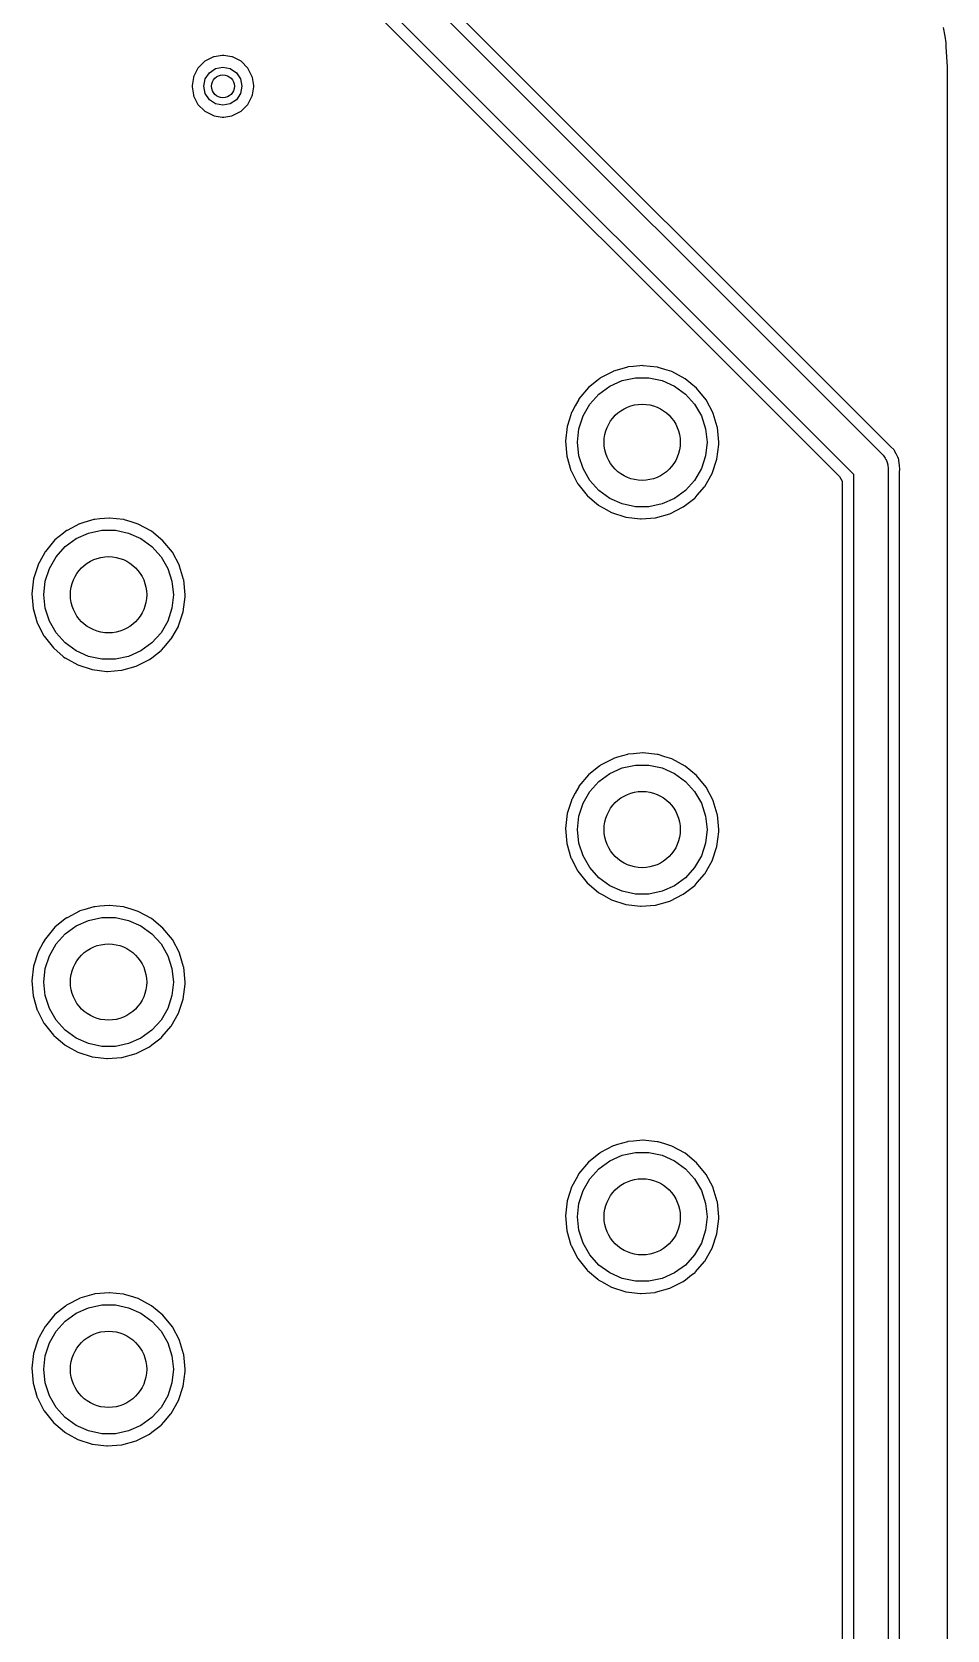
# Model space of a CAD drawing. Extents: x 4.53 to 6.3, y -4.68 to -2.19.
# Drawn here: x 5.827 to 6.299, y -3.484 to -2.659 of the extents above; entities that cross this region are included whole.
import ezdxf

# ---------------------------------------------------------------- set-up
doc = ezdxf.new("R2010")
doc.units = 0
doc.header["$MEASUREMENT"] = 0
doc.layers.add('BLACK', color=7, linetype='CONTINUOUS')

msp = doc.modelspace()

# ---------------------------------------------------------------- linework, layer by layer
at = {"layer": 'BLACK', "linetype": 'CONTINUOUS'}
for p, q in [((5.96099, -2.57248), (6.26611, -2.87759)), ((6.27, -2.87311), (5.96667, -2.56978)), ((6.25098, -2.88753), (5.95106, -2.5876)), ((5.95005, -2.59498), (6.24361, -2.88853)), ((6.29725, -2.65674), (6.29795, -2.6612)), ((6.29795, -2.6612), (6.29848, -2.66451)), ((6.29848, -2.66451), (6.29853, -2.66501)), ((6.29853, -2.66501), (6.29862, -2.66667)), ((5.92026, -2.67182), (5.91581, -2.67409)), ((5.92065, -2.67176), (5.92026, -2.67182)), ((5.92481, -2.6711), (5.92065, -2.67176)), ((5.92065, -2.67176), (5.92065, -2.67176)), ((5.9252, -2.67104), (5.92481, -2.6711)), ((5.92558, -2.6711), (5.9252, -2.67104)), ((5.92974, -2.67176), (5.92558, -2.6711)), ((5.93013, -2.67182), (5.92974, -2.67176)), ((5.92974, -2.67176), (5.92974, -2.67176)), ((5.93458, -2.67409), (5.93013, -2.67182)), ((6.29862, -2.66667), (6.29862, -2.66668)), ((6.29862, -2.66668), (6.29917, -2.67704)), ((5.91001, -2.68207), (5.90995, -2.68246)), ((5.91228, -2.67762), (5.91001, -2.68207)), ((5.91581, -2.67409), (5.91228, -2.67762)), ((5.9161, -2.68324), (5.91824, -2.68005)), ((5.91824, -2.68005), (5.92143, -2.67791)), ((5.92143, -2.67791), (5.9252, -2.67717)), ((5.9252, -2.67717), (5.92896, -2.67791)), ((5.92896, -2.67791), (5.93216, -2.68005)), ((5.93216, -2.68005), (5.93429, -2.68324)), ((5.93811, -2.67762), (5.93458, -2.67409)), ((5.94038, -2.68207), (5.93811, -2.67762)), ((5.94044, -2.68246), (5.94038, -2.68207)), ((6.29917, -2.67704), (6.29917, -2.67729)), ((6.29917, -2.67729), (6.29917, -4.5668)), ((5.90931, -2.68655), (5.90923, -2.68701)), ((5.90923, -2.68701), (5.90929, -2.68739)), ((5.90929, -2.68739), (5.90993, -2.69139)), ((5.90995, -2.68246), (5.90931, -2.68655)), ((5.90995, -2.68246), (5.90995, -2.68246)), ((5.91535, -2.68701), (5.9161, -2.68324)), ((5.9161, -2.69077), (5.91535, -2.68701)), ((5.93429, -2.68324), (5.93504, -2.68701)), ((5.93504, -2.68701), (5.93429, -2.69077)), ((5.94109, -2.68655), (5.94044, -2.68246)), ((5.94044, -2.68246), (5.94044, -2.68246)), ((5.94047, -2.69139), (5.9411, -2.68739)), ((5.94116, -2.68701), (5.94109, -2.68655)), ((5.9411, -2.68739), (5.94116, -2.68701)), ((5.90993, -2.69139), (5.91001, -2.69194)), ((5.91001, -2.69194), (5.91228, -2.69639)), ((5.91228, -2.69639), (5.91581, -2.69992)), ((5.91824, -2.69397), (5.9161, -2.69077)), ((5.92143, -2.6961), (5.91824, -2.69397)), ((5.9252, -2.69685), (5.92143, -2.6961)), ((5.92896, -2.6961), (5.9252, -2.69685)), ((5.93216, -2.69397), (5.92896, -2.6961)), ((5.93429, -2.69077), (5.93216, -2.69397)), ((5.93458, -2.69992), (5.93811, -2.69639)), ((5.93811, -2.69639), (5.94038, -2.69194)), ((5.94038, -2.69194), (5.94047, -2.69139)), ((5.91581, -2.69992), (5.92026, -2.70219)), ((5.92026, -2.70219), (5.92065, -2.70225)), ((5.92065, -2.70225), (5.92065, -2.70225)), ((5.92065, -2.70225), (5.92481, -2.70291)), ((5.92481, -2.70291), (5.9252, -2.70297)), ((5.9252, -2.70297), (5.92558, -2.70291)), ((5.92558, -2.70291), (5.92974, -2.70225)), ((5.92974, -2.70225), (5.93013, -2.70219)), ((5.92974, -2.70225), (5.92974, -2.70225)), ((5.93013, -2.70219), (5.93458, -2.69992)), ((6.11891, -2.83867), (6.11404, -2.84259)), ((6.11987, -2.8379), (6.11891, -2.83867)), ((6.12006, -2.83775), (6.11987, -2.8379)), ((6.11987, -2.8379), (6.11987, -2.8379)), ((6.12027, -2.83763), (6.12006, -2.83775)), ((6.12669, -2.83428), (6.12027, -2.83763)), ((6.12027, -2.83763), (6.12027, -2.83763)), ((6.12691, -2.83417), (6.12669, -2.83428)), ((6.13004, -2.83324), (6.12691, -2.83417)), ((6.13408, -2.83206), (6.13004, -2.83324)), ((6.13139, -2.83904), (6.13823, -2.83758)), ((6.13432, -2.83199), (6.13408, -2.83206)), ((6.13408, -2.83206), (6.13408, -2.83206)), ((6.13456, -2.83196), (6.13432, -2.83199)), ((6.1372, -2.83172), (6.13456, -2.83196)), ((6.13456, -2.83196), (6.13456, -2.83196)), ((6.14201, -2.83129), (6.1372, -2.83172)), ((6.13823, -2.83758), (6.14523, -2.83758)), ((6.14225, -2.83131), (6.14201, -2.83129)), ((6.14945, -2.83207), (6.14225, -2.83131)), ((6.14225, -2.83131), (6.14225, -2.83131)), ((6.14523, -2.83758), (6.15207, -2.83904)), ((6.14969, -2.83209), (6.14945, -2.83207)), ((6.14945, -2.83207), (6.14945, -2.83207)), ((6.14992, -2.83217), (6.14969, -2.83209)), ((6.15338, -2.83324), (6.14992, -2.83217)), ((6.14992, -2.83217), (6.14992, -2.83217)), ((6.15707, -2.83438), (6.15338, -2.83324)), ((6.16387, -2.83805), (6.15707, -2.83438)), ((6.16982, -2.84298), (6.16387, -2.83805)), ((6.11404, -2.84259), (6.10907, -2.8485)), ((6.11466, -2.8512), (6.11934, -2.846)), ((6.11934, -2.846), (6.125, -2.84188)), ((6.125, -2.84188), (6.13139, -2.83904)), ((6.15207, -2.83904), (6.15846, -2.84188)), ((6.15846, -2.84188), (6.16412, -2.846)), ((6.16412, -2.846), (6.16881, -2.8512)), ((6.1747, -2.84896), (6.16982, -2.84298)), ((6.10535, -2.85527), (6.10528, -2.8555)), ((6.10709, -2.85212), (6.10535, -2.85527)), ((6.10896, -2.84872), (6.10709, -2.85212)), ((6.10907, -2.8485), (6.10896, -2.84872)), ((6.10896, -2.84872), (6.10896, -2.84872)), ((6.11116, -2.85725), (6.11466, -2.8512)), ((6.16881, -2.8512), (6.1723, -2.85725)), ((6.17833, -2.85578), (6.1747, -2.84896)), ((6.10302, -2.86264), (6.10216, -2.87031)), ((6.10418, -2.85896), (6.10302, -2.86264)), ((6.10528, -2.8555), (6.10418, -2.85896)), ((6.10528, -2.8555), (6.10528, -2.8555)), ((6.109, -2.86391), (6.11116, -2.85725)), ((6.1723, -2.85725), (6.17447, -2.86391)), ((6.1784, -2.85602), (6.17833, -2.85578)), ((6.18049, -2.86295), (6.1784, -2.85602)), ((6.18056, -2.86318), (6.18049, -2.86295)), ((6.18049, -2.86295), (6.18049, -2.86295)), ((6.18131, -2.87087), (6.18056, -2.86318)), ((6.10216, -2.87031), (6.1028, -2.87801)), ((6.10827, -2.87087), (6.109, -2.86391)), ((6.109, -2.87782), (6.10827, -2.87087)), ((6.17447, -2.86391), (6.1752, -2.87087)), ((6.1752, -2.87087), (6.17447, -2.87782)), ((6.18033, -2.87964), (6.1813, -2.87197)), ((6.1813, -2.87197), (6.18131, -2.87087)), ((6.1028, -2.87801), (6.10493, -2.88544)), ((6.11116, -2.88448), (6.109, -2.87782)), ((6.17447, -2.87782), (6.1723, -2.88448)), ((6.17789, -2.88696), (6.18033, -2.87964)), ((6.26611, -2.87759), (6.26727, -2.87903)), ((6.26727, -2.87903), (6.26752, -2.87969)), ((6.26752, -2.87969), (6.26793, -2.88026)), ((6.27014, -2.87325), (6.27, -2.87311)), ((6.27169, -2.87467), (6.27014, -2.87325)), ((6.27181, -2.8749), (6.27169, -2.87467)), ((6.27182, -2.87491), (6.27181, -2.8749)), ((6.27182, -2.87492), (6.27182, -2.87491)), ((6.27189, -2.875), (6.27182, -2.87492)), ((6.27182, -2.87492), (6.27182, -2.87492)), ((6.27196, -2.87507), (6.27189, -2.875)), ((6.2721, -2.87524), (6.27196, -2.87507)), ((6.27224, -2.87552), (6.2721, -2.87524)), ((6.27297, -2.87704), (6.27224, -2.87552)), ((6.27224, -2.87552), (6.27224, -2.87552)), ((6.27307, -2.87725), (6.27297, -2.87704)), ((6.27383, -2.87864), (6.27307, -2.87725)), ((6.27402, -2.879), (6.27383, -2.87864)), ((6.27383, -2.87864), (6.27383, -2.87864)), ((6.27408, -2.87936), (6.27402, -2.879)), ((6.27424, -2.87968), (6.27408, -2.87936)), ((6.27428, -2.88008), (6.27424, -2.87968)), ((6.27447, -2.88166), (6.27428, -2.88008)), ((6.10493, -2.88544), (6.10504, -2.88565)), ((6.10504, -2.88565), (6.10835, -2.89209)), ((6.11466, -2.89054), (6.11116, -2.88448)), ((6.1723, -2.88448), (6.16881, -2.89054)), ((6.17408, -2.89368), (6.17789, -2.88696)), ((6.25098, -3.78525), (6.25098, -2.88753)), ((6.26793, -2.88026), (6.26818, -2.88139)), ((6.26818, -2.88139), (6.26859, -2.88247)), ((6.26859, -2.88247), (6.26856, -2.88317)), ((6.26856, -2.88317), (6.2687, -2.88386)), ((6.2687, -2.88386), (6.2687, -3.78525)), ((6.2745, -2.88189), (6.27447, -2.88166)), ((6.27463, -2.88263), (6.2745, -2.88189)), ((6.27463, -2.88283), (6.27463, -2.88263)), ((6.27464, -2.88304), (6.27463, -2.88283)), ((6.27463, -2.88596), (6.27472, -2.88505)), ((6.27463, -3.78262), (6.27463, -2.88596)), ((6.27465, -2.88304), (6.27464, -2.88304)), ((6.27466, -2.88327), (6.27465, -2.88304)), ((6.27481, -2.88456), (6.27466, -2.88327)), ((6.27472, -2.88505), (6.27473, -2.88496)), ((6.27473, -2.88496), (6.27481, -2.88456)), ((6.10835, -2.89209), (6.10835, -2.89209)), ((6.10835, -2.89209), (6.10846, -2.89231)), ((6.10846, -2.89231), (6.11326, -2.89836)), ((6.11934, -2.89574), (6.11466, -2.89054)), ((6.125, -2.89985), (6.11934, -2.89574)), ((6.16412, -2.89574), (6.15846, -2.89985)), ((6.16881, -2.89054), (6.16412, -2.89574)), ((6.1702, -2.89817), (6.17392, -2.89387)), ((6.17392, -2.89387), (6.17408, -2.89368)), ((6.17392, -2.89387), (6.17392, -2.89387)), ((6.24361, -2.88853), (6.24495, -2.89098)), ((6.24495, -2.89098), (6.24506, -2.89204)), ((6.24506, -2.89204), (6.24506, -3.78262)), ((6.11326, -2.89836), (6.11345, -2.89852)), ((6.11345, -2.89852), (6.11345, -2.89852)), ((6.11345, -2.89852), (6.11816, -2.90253)), ((6.11816, -2.90253), (6.11914, -2.90337)), ((6.11914, -2.90337), (6.11935, -2.90349)), ((6.11935, -2.90349), (6.11936, -2.90349)), ((6.11936, -2.90349), (6.12193, -2.90493)), ((6.12193, -2.90493), (6.12589, -2.90714)), ((6.13139, -2.90269), (6.125, -2.89985)), ((6.13823, -2.90415), (6.13139, -2.90269)), ((6.14523, -2.90415), (6.13823, -2.90415)), ((6.15207, -2.90269), (6.14523, -2.90415)), ((6.15846, -2.89985), (6.15207, -2.90269)), ((6.15605, -2.90777), (6.16294, -2.90428)), ((6.16294, -2.90428), (6.16411, -2.90337)), ((6.16411, -2.90337), (6.16884, -2.89968)), ((6.16884, -2.89968), (6.16903, -2.89953)), ((6.16903, -2.89953), (6.1702, -2.89817)), ((5.8511, -2.91302), (5.84468, -2.91637)), ((5.85131, -2.91291), (5.8511, -2.91302)), ((5.85341, -2.91229), (5.85131, -2.91291)), ((5.85849, -2.9108), (5.85341, -2.91229)), ((5.85873, -2.91073), (5.85849, -2.9108)), ((5.85849, -2.9108), (5.85849, -2.9108)), ((5.85897, -2.91071), (5.85873, -2.91073)), ((5.86159, -2.91047), (5.85897, -2.91071)), ((5.85897, -2.91071), (5.85897, -2.91071)), ((5.86642, -2.91003), (5.86159, -2.91047)), ((5.86666, -2.91005), (5.86642, -2.91003)), ((5.87386, -2.91081), (5.86666, -2.91005)), ((5.86666, -2.91005), (5.86666, -2.91005)), ((5.8741, -2.91083), (5.87386, -2.91081)), ((5.87386, -2.91081), (5.87386, -2.91081)), ((5.87433, -2.91091), (5.8741, -2.91083)), ((5.87779, -2.91198), (5.87433, -2.91091)), ((5.87433, -2.91091), (5.87433, -2.91091)), ((5.88148, -2.91312), (5.87779, -2.91198)), ((5.88827, -2.91679), (5.88148, -2.91312)), ((6.12589, -2.90714), (6.13323, -2.90952)), ((6.13323, -2.90952), (6.1409, -2.91044)), ((6.1409, -2.91044), (6.14114, -2.91042)), ((6.14114, -2.91042), (6.14836, -2.90986)), ((6.14114, -2.91042), (6.14114, -2.91042)), ((6.14836, -2.90986), (6.14861, -2.90985)), ((6.14836, -2.90986), (6.14836, -2.90986)), ((6.14861, -2.90985), (6.15605, -2.90777)), ((5.83845, -2.92133), (5.83348, -2.92724)), ((5.84293, -2.91773), (5.83845, -2.92133)), ((5.84428, -2.91664), (5.84293, -2.91773)), ((5.84375, -2.92474), (5.84941, -2.92063)), ((5.84447, -2.91649), (5.84428, -2.91664)), ((5.84428, -2.91664), (5.84428, -2.91664)), ((5.84468, -2.91637), (5.84447, -2.91649)), ((5.84468, -2.91637), (5.84468, -2.91637)), ((5.84941, -2.92063), (5.8558, -2.91778)), ((5.8558, -2.91778), (5.86264, -2.91633)), ((5.86264, -2.91633), (5.86964, -2.91633)), ((5.86964, -2.91633), (5.87648, -2.91778)), ((5.87648, -2.91778), (5.88287, -2.92063)), ((5.88287, -2.92063), (5.88853, -2.92474)), ((5.89423, -2.92172), (5.88827, -2.91679)), ((5.83337, -2.92746), (5.8304, -2.93286)), ((5.83348, -2.92724), (5.83337, -2.92746)), ((5.83337, -2.92746), (5.83337, -2.92746)), ((5.83907, -2.92994), (5.84375, -2.92474)), ((5.88853, -2.92474), (5.89322, -2.92994)), ((5.89911, -2.9277), (5.89423, -2.92172)), ((5.90274, -2.93452), (5.89911, -2.9277)), ((5.82859, -2.9377), (5.82743, -2.94138)), ((5.82969, -2.93424), (5.82859, -2.9377)), ((5.82976, -2.93401), (5.82969, -2.93424)), ((5.82969, -2.93424), (5.82969, -2.93424)), ((5.8304, -2.93286), (5.82976, -2.93401)), ((5.83341, -2.94265), (5.83557, -2.936)), ((5.83557, -2.936), (5.83907, -2.92994)), ((5.89322, -2.92994), (5.89671, -2.936)), ((5.89671, -2.936), (5.89887, -2.94265)), ((5.90281, -2.93476), (5.90274, -2.93452)), ((5.9049, -2.94169), (5.90281, -2.93476)), ((5.82743, -2.94138), (5.82657, -2.94905)), ((5.83268, -2.94961), (5.83341, -2.94265)), ((5.89887, -2.94265), (5.89961, -2.94961)), ((5.90497, -2.94192), (5.9049, -2.94169)), ((5.9049, -2.94169), (5.9049, -2.94169)), ((5.90572, -2.94961), (5.90497, -2.94192)), ((5.82657, -2.94905), (5.82721, -2.95675)), ((5.83341, -2.95656), (5.83268, -2.94961)), ((5.89961, -2.94961), (5.89887, -2.95656)), ((5.90474, -2.95838), (5.90571, -2.95071)), ((5.90571, -2.95071), (5.90572, -2.94961)), ((5.82721, -2.95675), (5.82934, -2.96418)), ((5.83557, -2.96322), (5.83341, -2.95656)), ((5.89887, -2.95656), (5.89671, -2.96322)), ((5.9023, -2.96571), (5.90474, -2.95838)), ((5.82934, -2.96418), (5.82945, -2.96439)), ((5.82945, -2.96439), (5.83276, -2.97083)), ((5.83276, -2.97083), (5.83276, -2.97083)), ((5.83276, -2.97083), (5.83287, -2.97105)), ((5.83907, -2.96928), (5.83557, -2.96322)), ((5.84375, -2.97448), (5.83907, -2.96928)), ((5.89322, -2.96928), (5.88853, -2.97448)), ((5.89671, -2.96322), (5.89322, -2.96928)), ((5.89879, -2.97189), (5.90218, -2.96592)), ((5.90218, -2.96592), (5.9023, -2.96571)), ((5.83287, -2.97105), (5.83767, -2.9771)), ((5.83767, -2.9771), (5.83785, -2.97726)), ((5.83785, -2.97726), (5.83785, -2.97726)), ((5.83785, -2.97726), (5.84277, -2.98144)), ((5.84941, -2.97859), (5.84375, -2.97448)), ((5.8558, -2.98143), (5.84941, -2.97859)), ((5.88287, -2.97859), (5.87648, -2.98143)), ((5.88853, -2.97448), (5.88287, -2.97859)), ((5.88852, -2.98211), (5.89325, -2.97842)), ((5.89325, -2.97842), (5.89344, -2.97827)), ((5.89344, -2.97827), (5.89461, -2.97691)), ((5.89461, -2.97691), (5.89833, -2.97261)), ((5.89833, -2.97261), (5.89848, -2.97242)), ((5.89833, -2.97261), (5.89833, -2.97261)), ((5.89848, -2.97242), (5.89879, -2.97189)), ((5.84277, -2.98144), (5.84355, -2.98211)), ((5.84355, -2.98211), (5.84376, -2.98223)), ((5.84376, -2.98223), (5.84376, -2.98223)), ((5.84376, -2.98223), (5.84519, -2.98303)), ((5.84519, -2.98303), (5.8503, -2.98588)), ((5.8503, -2.98588), (5.85764, -2.98826)), ((5.86264, -2.98289), (5.8558, -2.98143)), ((5.86964, -2.98289), (5.86264, -2.98289)), ((5.87648, -2.98143), (5.86964, -2.98289)), ((5.87301, -2.98859), (5.88045, -2.98651)), ((5.88045, -2.98651), (5.88735, -2.98303)), ((5.88735, -2.98303), (5.88852, -2.98211)), ((5.85764, -2.98826), (5.86531, -2.98918)), ((5.86531, -2.98918), (5.86555, -2.98916)), ((5.86555, -2.98916), (5.87277, -2.9886)), ((5.86555, -2.98916), (5.86555, -2.98916)), ((5.87277, -2.9886), (5.87301, -2.98859)), ((5.87277, -2.9886), (5.87277, -2.9886)), ((6.12669, -3.03428), (6.12027, -3.03763)), ((6.12691, -3.03417), (6.12669, -3.03428)), ((6.12901, -3.03355), (6.12691, -3.03417)), ((6.13408, -3.03206), (6.12901, -3.03355)), ((6.13432, -3.03199), (6.13408, -3.03206)), ((6.13408, -3.03206), (6.13408, -3.03206)), ((6.13456, -3.03196), (6.13432, -3.03199)), ((6.13718, -3.03173), (6.13456, -3.03196)), ((6.13456, -3.03196), (6.13456, -3.03196)), ((6.14201, -3.03129), (6.13718, -3.03173)), ((6.14225, -3.03131), (6.14201, -3.03129)), ((6.14945, -3.03207), (6.14225, -3.03131)), ((6.14225, -3.03131), (6.14225, -3.03131)), ((6.14969, -3.03209), (6.14945, -3.03207)), ((6.14945, -3.03207), (6.14945, -3.03207)), ((6.14992, -3.03217), (6.14969, -3.03209)), ((6.15338, -3.03324), (6.14992, -3.03217)), ((6.14992, -3.03217), (6.14992, -3.03217)), ((6.15707, -3.03438), (6.15338, -3.03324)), ((6.16387, -3.03805), (6.15707, -3.03438)), ((6.11404, -3.04259), (6.10907, -3.0485)), ((6.11852, -3.03899), (6.11404, -3.04259)), ((6.11987, -3.0379), (6.11852, -3.03899)), ((6.11934, -3.046), (6.125, -3.04188)), ((6.12006, -3.03775), (6.11987, -3.0379)), ((6.11987, -3.0379), (6.11987, -3.0379)), ((6.12027, -3.03763), (6.12006, -3.03775)), ((6.12027, -3.03763), (6.12027, -3.03763)), ((6.125, -3.04188), (6.13139, -3.03904)), ((6.13139, -3.03904), (6.13823, -3.03758)), ((6.13823, -3.03758), (6.14523, -3.03758)), ((6.14523, -3.03758), (6.15207, -3.03904)), ((6.15207, -3.03904), (6.15846, -3.04188)), ((6.15846, -3.04188), (6.16412, -3.046)), ((6.16982, -3.04298), (6.16387, -3.03805)), ((6.1747, -3.04896), (6.16982, -3.04298)), ((6.10708, -3.05213), (6.10535, -3.05527)), ((6.10896, -3.04872), (6.10708, -3.05213)), ((6.10907, -3.0485), (6.10896, -3.04872)), ((6.10896, -3.04872), (6.10896, -3.04872)), ((6.11116, -3.05725), (6.11466, -3.0512)), ((6.11466, -3.0512), (6.11934, -3.046)), ((6.16412, -3.046), (6.16881, -3.0512)), ((6.16881, -3.0512), (6.1723, -3.05725)), ((6.17833, -3.05578), (6.1747, -3.04896)), ((6.10519, -3.05578), (6.10302, -3.06264)), ((6.10528, -3.0555), (6.10519, -3.05578)), ((6.10535, -3.05527), (6.10528, -3.0555)), ((6.10528, -3.0555), (6.10528, -3.0555)), ((6.109, -3.06391), (6.11116, -3.05725)), ((6.1723, -3.05725), (6.17447, -3.06391)), ((6.1784, -3.05602), (6.17833, -3.05578)), ((6.18049, -3.06295), (6.1784, -3.05602)), ((6.10302, -3.06264), (6.10216, -3.07031)), ((6.10827, -3.07087), (6.109, -3.06391)), ((6.17447, -3.06391), (6.1752, -3.07087)), ((6.18056, -3.06318), (6.18049, -3.06295)), ((6.18049, -3.06295), (6.18049, -3.06295)), ((6.18131, -3.07087), (6.18056, -3.06318)), ((6.10216, -3.07031), (6.1028, -3.07801)), ((6.1028, -3.07801), (6.10493, -3.08544)), ((6.109, -3.07782), (6.10827, -3.07087)), ((6.11116, -3.08448), (6.109, -3.07782)), ((6.17447, -3.07782), (6.1723, -3.08448)), ((6.1752, -3.07087), (6.17447, -3.07782)), ((6.18033, -3.07964), (6.1813, -3.07197)), ((6.1813, -3.07197), (6.18131, -3.07087)), ((6.10493, -3.08544), (6.10504, -3.08565)), ((6.10504, -3.08565), (6.10835, -3.09209)), ((6.11466, -3.09054), (6.11116, -3.08448)), ((6.1723, -3.08448), (6.16881, -3.09054)), ((6.17789, -3.08696), (6.18033, -3.07964)), ((6.10835, -3.09209), (6.10835, -3.09209)), ((6.10835, -3.09209), (6.10846, -3.09231)), ((6.10846, -3.09231), (6.11326, -3.09836)), ((6.11934, -3.09574), (6.11466, -3.09054)), ((6.16881, -3.09054), (6.16412, -3.09574)), ((6.1702, -3.09817), (6.17392, -3.09387)), ((6.17392, -3.09387), (6.17408, -3.09368)), ((6.17392, -3.09387), (6.17392, -3.09387)), ((6.17408, -3.09368), (6.17789, -3.08696)), ((6.11326, -3.09836), (6.11914, -3.10337)), ((6.125, -3.09985), (6.11934, -3.09574)), ((6.13139, -3.10269), (6.125, -3.09985)), ((6.13823, -3.10415), (6.13139, -3.10269)), ((6.15207, -3.10269), (6.14523, -3.10415)), ((6.15846, -3.09985), (6.15207, -3.10269)), ((6.16412, -3.09574), (6.15846, -3.09985)), ((6.16411, -3.10337), (6.16884, -3.09968)), ((6.16884, -3.09968), (6.16903, -3.09953)), ((6.16903, -3.09953), (6.1702, -3.09817)), ((5.85849, -3.1108), (5.85341, -3.11229)), ((5.85873, -3.11073), (5.85849, -3.1108)), ((5.85849, -3.1108), (5.85849, -3.1108)), ((5.85897, -3.1107), (5.85873, -3.11073)), ((5.86159, -3.11047), (5.85897, -3.1107)), ((5.85897, -3.1107), (5.85897, -3.1107)), ((5.86642, -3.11003), (5.86159, -3.11047)), ((5.86666, -3.11005), (5.86642, -3.11003)), ((5.87386, -3.11081), (5.86666, -3.11005)), ((5.86666, -3.11005), (5.86666, -3.11005)), ((5.8741, -3.11083), (5.87386, -3.11081)), ((5.87386, -3.11081), (5.87386, -3.11081)), ((5.87433, -3.11091), (5.8741, -3.11083)), ((5.87779, -3.11198), (5.87433, -3.11091)), ((5.87433, -3.11091), (5.87433, -3.11091)), ((6.11914, -3.10337), (6.11935, -3.10349)), ((6.11935, -3.10349), (6.11936, -3.10349)), ((6.11936, -3.10349), (6.12078, -3.10428)), ((6.12078, -3.10428), (6.12589, -3.10714)), ((6.12589, -3.10714), (6.13323, -3.10952)), ((6.13323, -3.10952), (6.1409, -3.11044)), ((6.14523, -3.10415), (6.13823, -3.10415)), ((6.1409, -3.11044), (6.14114, -3.11042)), ((6.14114, -3.11042), (6.14836, -3.10986)), ((6.14114, -3.11042), (6.14114, -3.11042)), ((6.14836, -3.10986), (6.14861, -3.10985)), ((6.14836, -3.10986), (6.14836, -3.10986)), ((6.14861, -3.10985), (6.15605, -3.10777)), ((6.15605, -3.10777), (6.16294, -3.10428)), ((6.16294, -3.10428), (6.16411, -3.10337)), ((5.84293, -3.11773), (5.83845, -3.12133)), ((5.84428, -3.11664), (5.84293, -3.11773)), ((5.84447, -3.11649), (5.84428, -3.11664)), ((5.84428, -3.11664), (5.84428, -3.11664)), ((5.84468, -3.11637), (5.84447, -3.11649)), ((5.8511, -3.11302), (5.84468, -3.11637)), ((5.84468, -3.11637), (5.84468, -3.11637)), ((5.84941, -3.12063), (5.8558, -3.11778)), ((5.85131, -3.11291), (5.8511, -3.11302)), ((5.85341, -3.11229), (5.85131, -3.11291)), ((5.8558, -3.11778), (5.86264, -3.11633)), ((5.86264, -3.11633), (5.86964, -3.11633)), ((5.86964, -3.11633), (5.87648, -3.11778)), ((5.87648, -3.11778), (5.88287, -3.12063)), ((5.88148, -3.11312), (5.87779, -3.11198)), ((5.88827, -3.11679), (5.88148, -3.11312)), ((5.89423, -3.12172), (5.88827, -3.11679)), ((5.83337, -3.12746), (5.83238, -3.12925)), ((5.83348, -3.12724), (5.83337, -3.12746)), ((5.83337, -3.12746), (5.83337, -3.12746)), ((5.83845, -3.12133), (5.83348, -3.12724)), ((5.83907, -3.12994), (5.84375, -3.12474)), ((5.84375, -3.12474), (5.84941, -3.12063)), ((5.88287, -3.12063), (5.88853, -3.12474)), ((5.88853, -3.12474), (5.89322, -3.12994)), ((5.89911, -3.1277), (5.89423, -3.12172)), ((5.90274, -3.13452), (5.89911, -3.1277)), ((5.82976, -3.13401), (5.82743, -3.14138)), ((5.83238, -3.12925), (5.82976, -3.13401)), ((5.83341, -3.14265), (5.83557, -3.136)), ((5.83557, -3.136), (5.83907, -3.12994)), ((5.89322, -3.12994), (5.89671, -3.136)), ((5.89671, -3.136), (5.89887, -3.14265)), ((5.90281, -3.13476), (5.90274, -3.13452)), ((5.9049, -3.14169), (5.90281, -3.13476)), ((5.82743, -3.14138), (5.82657, -3.14905)), ((5.83268, -3.14961), (5.83341, -3.14265)), ((5.89887, -3.14265), (5.89961, -3.14961)), ((5.90497, -3.14192), (5.9049, -3.14169)), ((5.9049, -3.14169), (5.9049, -3.14169)), ((5.90572, -3.14961), (5.90497, -3.14192)), ((5.82657, -3.14905), (5.82721, -3.15675)), ((5.83341, -3.15656), (5.83268, -3.14961)), ((5.89961, -3.14961), (5.89887, -3.15656)), ((5.90474, -3.15838), (5.90571, -3.15071)), ((5.90571, -3.15071), (5.90572, -3.14961)), ((5.82721, -3.15675), (5.82934, -3.16418)), ((5.83557, -3.16322), (5.83341, -3.15656)), ((5.89887, -3.15656), (5.89671, -3.16322)), ((5.9023, -3.16571), (5.90474, -3.15838)), ((5.82934, -3.16418), (5.82945, -3.16439)), ((5.82945, -3.16439), (5.83276, -3.17083)), ((5.83907, -3.16928), (5.83557, -3.16322)), ((5.89671, -3.16322), (5.89322, -3.16928)), ((5.89848, -3.17242), (5.9023, -3.16571)), ((5.83276, -3.17083), (5.83276, -3.17083)), ((5.83276, -3.17083), (5.83287, -3.17105)), ((5.83287, -3.17105), (5.83767, -3.1771)), ((5.83767, -3.1771), (5.83785, -3.17726)), ((5.83785, -3.17726), (5.83785, -3.17726)), ((5.83785, -3.17726), (5.83907, -3.17829)), ((5.84375, -3.17448), (5.83907, -3.16928)), ((5.84941, -3.17859), (5.84375, -3.17448)), ((5.88853, -3.17448), (5.88287, -3.17859)), ((5.89322, -3.16928), (5.88853, -3.17448)), ((5.89383, -3.17782), (5.89833, -3.17261)), ((5.89833, -3.17261), (5.89848, -3.17242)), ((5.89833, -3.17261), (5.89833, -3.17261)), ((5.83907, -3.17829), (5.84355, -3.18211)), ((5.84355, -3.18211), (5.84376, -3.18223)), ((5.84376, -3.18223), (5.84376, -3.18223)), ((5.84376, -3.18223), (5.84519, -3.18303)), ((5.84519, -3.18303), (5.8503, -3.18588)), ((5.8558, -3.18143), (5.84941, -3.17859)), ((5.86264, -3.18289), (5.8558, -3.18143)), ((5.86964, -3.18289), (5.86264, -3.18289)), ((5.87648, -3.18143), (5.86964, -3.18289)), ((5.88287, -3.17859), (5.87648, -3.18143)), ((5.88045, -3.18651), (5.88735, -3.18303)), ((5.88735, -3.18303), (5.88852, -3.18211)), ((5.88852, -3.18211), (5.89325, -3.17842)), ((5.89325, -3.17842), (5.89344, -3.17827)), ((5.89344, -3.17827), (5.89383, -3.17782)), ((5.8503, -3.18588), (5.85764, -3.18826)), ((5.85764, -3.18826), (5.86531, -3.18918)), ((5.86531, -3.18918), (5.86555, -3.18916)), ((5.86555, -3.18916), (5.87277, -3.1886)), ((5.86555, -3.18916), (5.86555, -3.18916)), ((5.87277, -3.1886), (5.87301, -3.18859)), ((5.87277, -3.1886), (5.87277, -3.1886)), ((5.87301, -3.18859), (5.88045, -3.18651)), ((6.12669, -3.23428), (6.12027, -3.23763)), ((6.12691, -3.23417), (6.12669, -3.23428)), ((6.12901, -3.23355), (6.12691, -3.23417)), ((6.13408, -3.23206), (6.12901, -3.23355)), ((6.13432, -3.23199), (6.13408, -3.23206)), ((6.13408, -3.23206), (6.13408, -3.23206)), ((6.13456, -3.23196), (6.13432, -3.23199)), ((6.13718, -3.23173), (6.13456, -3.23196)), ((6.13456, -3.23196), (6.13456, -3.23196)), ((6.14201, -3.23129), (6.13718, -3.23173)), ((6.14225, -3.23131), (6.14201, -3.23129)), ((6.14945, -3.23207), (6.14225, -3.23131)), ((6.14225, -3.23131), (6.14225, -3.23131)), ((6.14969, -3.23209), (6.14945, -3.23207)), ((6.14945, -3.23207), (6.14945, -3.23207)), ((6.14992, -3.23217), (6.14969, -3.23209)), ((6.15338, -3.23324), (6.14992, -3.23217)), ((6.14992, -3.23217), (6.14992, -3.23217)), ((6.15707, -3.23438), (6.15338, -3.23324)), ((6.16387, -3.23805), (6.15707, -3.23438)), ((6.11404, -3.24259), (6.10907, -3.2485)), ((6.11852, -3.23899), (6.11404, -3.24259)), ((6.11987, -3.2379), (6.11852, -3.23899)), ((6.11934, -3.246), (6.125, -3.24188)), ((6.12006, -3.23775), (6.11987, -3.2379)), ((6.11987, -3.2379), (6.11987, -3.2379)), ((6.12027, -3.23763), (6.12006, -3.23775)), ((6.12027, -3.23763), (6.12027, -3.23763)), ((6.125, -3.24188), (6.13139, -3.23904)), ((6.13139, -3.23904), (6.13823, -3.23758)), ((6.13823, -3.23758), (6.14523, -3.23758)), ((6.14523, -3.23758), (6.15207, -3.23904)), ((6.15207, -3.23904), (6.15846, -3.24188)), ((6.15846, -3.24188), (6.16412, -3.246)), ((6.16982, -3.24298), (6.16387, -3.23805)), ((6.1747, -3.24896), (6.16982, -3.24298)), ((6.10756, -3.25125), (6.10535, -3.25527)), ((6.10896, -3.24872), (6.10756, -3.25125)), ((6.10907, -3.2485), (6.10896, -3.24872)), ((6.10896, -3.24872), (6.10896, -3.24872)), ((6.11116, -3.25725), (6.11466, -3.2512)), ((6.11466, -3.2512), (6.11934, -3.246)), ((6.16412, -3.246), (6.16881, -3.2512)), ((6.16881, -3.2512), (6.1723, -3.25725)), ((6.17833, -3.25578), (6.1747, -3.24896)), ((6.10441, -3.25823), (6.10302, -3.26264)), ((6.10528, -3.2555), (6.10441, -3.25823)), ((6.10535, -3.25527), (6.10528, -3.2555)), ((6.10528, -3.2555), (6.10528, -3.2555)), ((6.109, -3.26391), (6.11116, -3.25725)), ((6.1723, -3.25725), (6.17447, -3.26391)), ((6.1784, -3.25602), (6.17833, -3.25578)), ((6.18049, -3.26295), (6.1784, -3.25602)), ((6.10302, -3.26264), (6.10216, -3.27031)), ((6.10827, -3.27087), (6.109, -3.26391)), ((6.17447, -3.26391), (6.1752, -3.27087)), ((6.18056, -3.26318), (6.18049, -3.26295)), ((6.18049, -3.26295), (6.18049, -3.26295)), ((6.18131, -3.27087), (6.18056, -3.26318)), ((6.10216, -3.27031), (6.1028, -3.27801)), ((6.109, -3.27782), (6.10827, -3.27087)), ((6.1752, -3.27087), (6.17447, -3.27782)), ((6.18033, -3.27964), (6.1813, -3.27197)), ((6.1813, -3.27197), (6.18131, -3.27087)), ((6.1028, -3.27801), (6.10493, -3.28544)), ((6.11116, -3.28448), (6.109, -3.27782)), ((6.11466, -3.29054), (6.11116, -3.28448)), ((6.1723, -3.28448), (6.16881, -3.29054)), ((6.17447, -3.27782), (6.1723, -3.28448)), ((6.17789, -3.28696), (6.18033, -3.27964)), ((6.10493, -3.28544), (6.10504, -3.28565)), ((6.10504, -3.28565), (6.10835, -3.29209)), ((6.10835, -3.29209), (6.10835, -3.29209)), ((6.10835, -3.29209), (6.10846, -3.29231)), ((6.10846, -3.29231), (6.11326, -3.29836)), ((6.11934, -3.29574), (6.11466, -3.29054)), ((6.16881, -3.29054), (6.16412, -3.29574)), ((6.17408, -3.29368), (6.17789, -3.28696)), ((6.11326, -3.29836), (6.11345, -3.29852)), ((6.11345, -3.29852), (6.11345, -3.29852)), ((6.11345, -3.29852), (6.11878, -3.30306)), ((6.125, -3.29985), (6.11934, -3.29574)), ((6.13139, -3.30269), (6.125, -3.29985)), ((6.15846, -3.29985), (6.15207, -3.30269)), ((6.16412, -3.29574), (6.15846, -3.29985)), ((6.16411, -3.30337), (6.16727, -3.3009)), ((6.16727, -3.3009), (6.16903, -3.29953)), ((6.16903, -3.29953), (6.16919, -3.29934)), ((6.16919, -3.29934), (6.17392, -3.29387)), ((6.17392, -3.29387), (6.17408, -3.29368)), ((6.17392, -3.29387), (6.17392, -3.29387)), ((6.11878, -3.30306), (6.11914, -3.30337)), ((6.11914, -3.30337), (6.11935, -3.30349)), ((6.11935, -3.30349), (6.11936, -3.30349)), ((6.11936, -3.30349), (6.12078, -3.30428)), ((6.12078, -3.30428), (6.12589, -3.30714)), ((6.12589, -3.30714), (6.13323, -3.30952)), ((6.13823, -3.30415), (6.13139, -3.30269)), ((6.14523, -3.30415), (6.13823, -3.30415)), ((6.15207, -3.30269), (6.14523, -3.30415)), ((6.14861, -3.30985), (6.15605, -3.30777)), ((6.15605, -3.30777), (6.16294, -3.30428)), ((6.16294, -3.30428), (6.16411, -3.30337)), ((5.84388, -3.31696), (5.83845, -3.32133)), ((5.84428, -3.31664), (5.84388, -3.31696)), ((5.84447, -3.31649), (5.84428, -3.31664)), ((5.84428, -3.31664), (5.84428, -3.31664)), ((5.84468, -3.31637), (5.84447, -3.31649)), ((5.8511, -3.31302), (5.84468, -3.31637)), ((5.84468, -3.31637), (5.84468, -3.31637)), ((5.85131, -3.31291), (5.8511, -3.31302)), ((5.85488, -3.31186), (5.85131, -3.31291)), ((5.85849, -3.3108), (5.85488, -3.31186)), ((5.8558, -3.31778), (5.86264, -3.31633)), ((5.85873, -3.31073), (5.85849, -3.3108)), ((5.85849, -3.3108), (5.85849, -3.3108)), ((5.85897, -3.31071), (5.85873, -3.31073)), ((5.86159, -3.31047), (5.85897, -3.31071)), ((5.85897, -3.31071), (5.85897, -3.31071)), ((5.86642, -3.31003), (5.86159, -3.31047)), ((5.86264, -3.31633), (5.86964, -3.31633)), ((5.86666, -3.31005), (5.86642, -3.31003)), ((5.87386, -3.31081), (5.86666, -3.31005)), ((5.86666, -3.31005), (5.86666, -3.31005)), ((5.86964, -3.31633), (5.87648, -3.31778)), ((5.8741, -3.31083), (5.87386, -3.31081)), ((5.87386, -3.31081), (5.87386, -3.31081)), ((5.87433, -3.31091), (5.8741, -3.31083)), ((5.87741, -3.31186), (5.87433, -3.31091)), ((5.87433, -3.31091), (5.87433, -3.31091)), ((5.88148, -3.31312), (5.87741, -3.31186)), ((5.88827, -3.31679), (5.88148, -3.31312)), ((5.89423, -3.32172), (5.88827, -3.31679)), ((6.13323, -3.30952), (6.1409, -3.31044)), ((6.1409, -3.31044), (6.14114, -3.31042)), ((6.14114, -3.31042), (6.14836, -3.30986)), ((6.14114, -3.31042), (6.14114, -3.31042)), ((6.14836, -3.30986), (6.14861, -3.30985)), ((6.14836, -3.30986), (6.14836, -3.30986)), ((5.83845, -3.32133), (5.83348, -3.32724)), ((5.83907, -3.32994), (5.84375, -3.32474)), ((5.84375, -3.32474), (5.84941, -3.32063)), ((5.84941, -3.32063), (5.8558, -3.31778)), ((5.87648, -3.31778), (5.88287, -3.32063)), ((5.88287, -3.32063), (5.88853, -3.32474)), ((5.88853, -3.32474), (5.89322, -3.32994)), ((5.89911, -3.3277), (5.89423, -3.32172)), ((5.82976, -3.33401), (5.82743, -3.34138)), ((5.83027, -3.33309), (5.82976, -3.33401)), ((5.83337, -3.32746), (5.83027, -3.33309)), ((5.83348, -3.32724), (5.83337, -3.32746)), ((5.83337, -3.32746), (5.83337, -3.32746)), ((5.83557, -3.336), (5.83907, -3.32994)), ((5.89322, -3.32994), (5.89671, -3.336)), ((5.90274, -3.33452), (5.89911, -3.3277)), ((5.82743, -3.34138), (5.82657, -3.34905)), ((5.83341, -3.34265), (5.83557, -3.336)), ((5.89671, -3.336), (5.89887, -3.34265)), ((5.90281, -3.33476), (5.90274, -3.33452)), ((5.9049, -3.34169), (5.90281, -3.33476)), ((5.90497, -3.34192), (5.9049, -3.34169)), ((5.9049, -3.34169), (5.9049, -3.34169)), ((5.90572, -3.34961), (5.90497, -3.34192)), ((5.82657, -3.34905), (5.82721, -3.35675)), ((5.83268, -3.34961), (5.83341, -3.34265)), ((5.83341, -3.35656), (5.83268, -3.34961)), ((5.89887, -3.34265), (5.89961, -3.34961)), ((5.89961, -3.34961), (5.89887, -3.35656)), ((5.90571, -3.35071), (5.90572, -3.34961)), ((5.82721, -3.35675), (5.82934, -3.36418)), ((5.83557, -3.36322), (5.83341, -3.35656)), ((5.89887, -3.35656), (5.89671, -3.36322)), ((5.9023, -3.36571), (5.90474, -3.35838)), ((5.90474, -3.35838), (5.90571, -3.35071)), ((5.82934, -3.36418), (5.82945, -3.36439)), ((5.82945, -3.36439), (5.83276, -3.37083)), ((5.83907, -3.36928), (5.83557, -3.36322)), ((5.89671, -3.36322), (5.89322, -3.36928)), ((5.89848, -3.37242), (5.9023, -3.36571)), ((5.83276, -3.37083), (5.83276, -3.37083)), ((5.83276, -3.37083), (5.83287, -3.37105)), ((5.83287, -3.37105), (5.83767, -3.3771)), ((5.84375, -3.37448), (5.83907, -3.36928)), ((5.84941, -3.37859), (5.84375, -3.37448)), ((5.88853, -3.37448), (5.88287, -3.37859)), ((5.89322, -3.36928), (5.88853, -3.37448)), ((5.89461, -3.37691), (5.89833, -3.37261)), ((5.89833, -3.37261), (5.89848, -3.37242)), ((5.89833, -3.37261), (5.89833, -3.37261)), ((5.83767, -3.3771), (5.83785, -3.37726)), ((5.83785, -3.37726), (5.83785, -3.37726)), ((5.83785, -3.37726), (5.84215, -3.38092)), ((5.84215, -3.38092), (5.84355, -3.38211)), ((5.84355, -3.38211), (5.84376, -3.38223)), ((5.84376, -3.38223), (5.84376, -3.38223)), ((5.84376, -3.38223), (5.84519, -3.38303)), ((5.84519, -3.38303), (5.8503, -3.38588)), ((5.8558, -3.38143), (5.84941, -3.37859)), ((5.86264, -3.38289), (5.8558, -3.38143)), ((5.86964, -3.38289), (5.86264, -3.38289)), ((5.87648, -3.38143), (5.86964, -3.38289)), ((5.88287, -3.37859), (5.87648, -3.38143)), ((5.88045, -3.38651), (5.88735, -3.38303)), ((5.88735, -3.38303), (5.88852, -3.38211)), ((5.88852, -3.38211), (5.89325, -3.37842)), ((5.89325, -3.37842), (5.89344, -3.37827)), ((5.89344, -3.37827), (5.89461, -3.37691)), ((5.8503, -3.38588), (5.85764, -3.38826)), ((5.85764, -3.38826), (5.86531, -3.38918)), ((5.86531, -3.38918), (5.86555, -3.38916)), ((5.86555, -3.38916), (5.87277, -3.3886)), ((5.86555, -3.38916), (5.86555, -3.38916)), ((5.87277, -3.3886), (5.87301, -3.38859)), ((5.87277, -3.3886), (5.87277, -3.3886)), ((5.87301, -3.38859), (5.88045, -3.38651))]:
    msp.add_line(p, q, dxfattribs=at)
at = {"layer": 'BLACK'}
for centre, radius in [((5.9252, -2.68701), 0.00591), ((6.14173, -2.87087), 0.01969), ((5.86614, -2.94961), 0.01969), ((6.14173, -3.07087), 0.01969), ((5.86614, -3.14961), 0.01969), ((6.14173, -3.27087), 0.01969), ((5.86614, -3.34961), 0.01969)]:
    msp.add_circle(centre, radius, dxfattribs=at)

doc.saveas('drawing.dxf')
